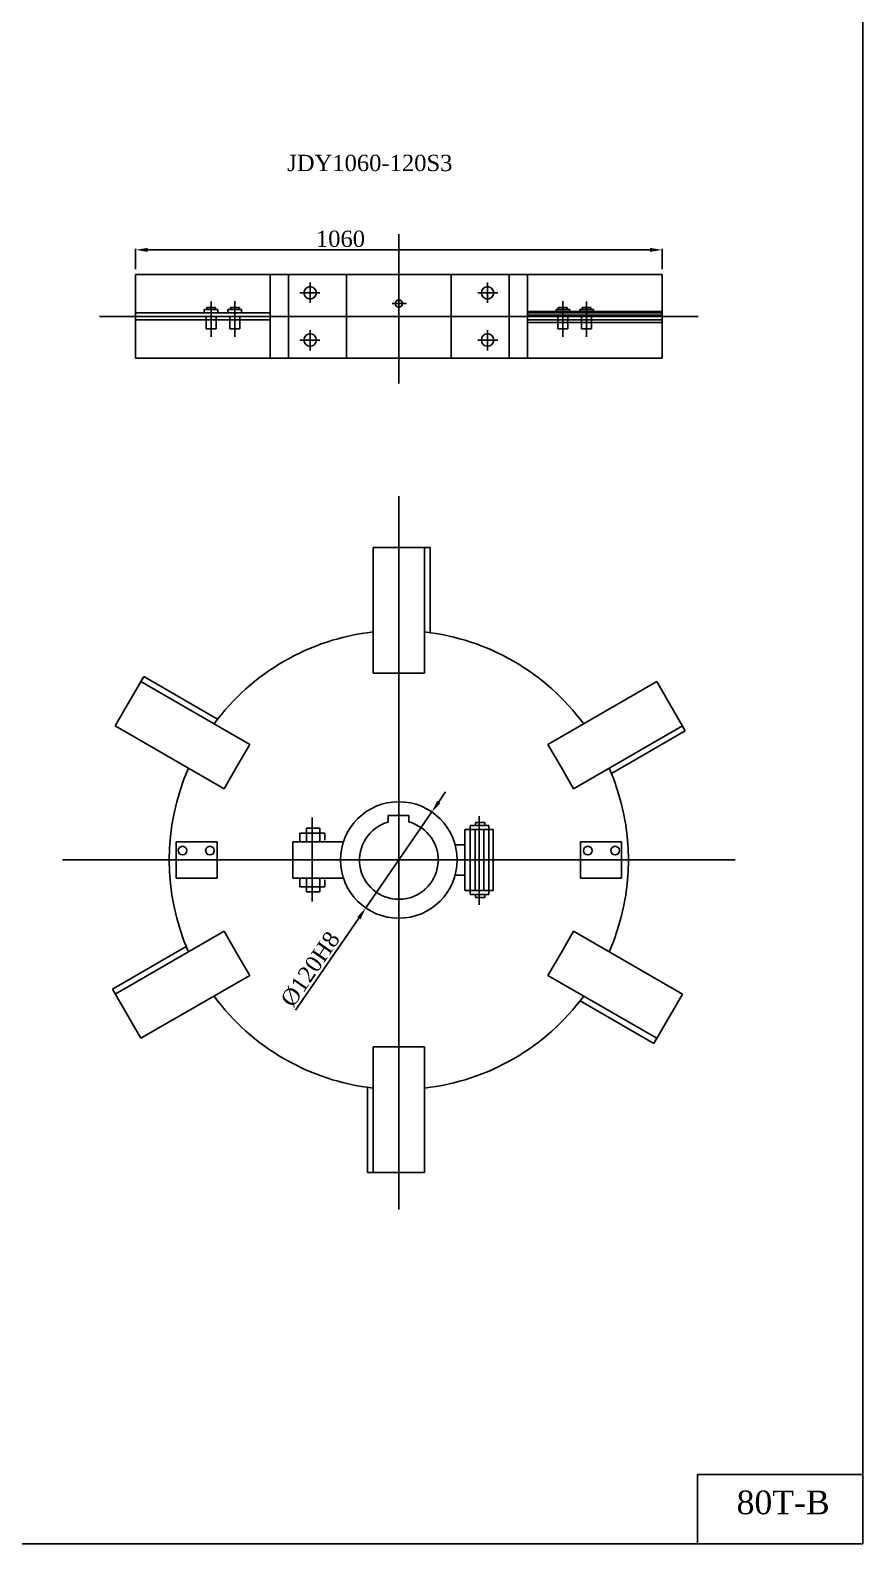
# Model space of a CAD drawing. Header units: millimetres. Extents: x 19308 to 58398, y -2448 to 16456.
# Drawn here: x 40183 to 46324, y -2448 to 8724 of the extents above; entities that cross this region are included whole.
import ezdxf

# ---------------------------------------------------------------- set-up
doc = ezdxf.new("R2010")
doc.units = ezdxf.units.MM
doc.header["$LTSCALE"] = 3
doc.styles.get("Standard").update_dxf_attribs({"font": 'TIMES.TTF', "height": 120})
doc.dimstyles.new('ISO-25', dxfattribs={"dimtxt": 120, "dimasz": 90, "dimexe": 8, "dimexo": 40, "dimgap": 20, "dimtad": 1, "dimdsep": 46, "dimtxsty": 'Standard', "dimcen": 2.5, "dimclrd": 1, "dimclre": 1, "dimclrt": 1, "dimadec": 0, "dimazin": 0, "dimtfac": 1, "dimtmove": 0, "dimatfit": 3, "dimfxl": 0, "dimarcsym": 0})

# ---------------------------------------------------------------- blocks, each defined once
blk = doc.blocks.new('*D213')
at = {"color": 1, "linetype": 'ByBlock', "lineweight": -2}
for p, q in [((40959, 6961), (40959, 7111)), ((41049, 7103), (44754, 7103)), ((44844, 6961), (44844, 7111))]:
    blk.add_line(p, q, dxfattribs=at)
at = {"color": 1, "linetype": 'ByBlock'}
for points in [[(41049, 7118), (41049, 7088), (40959, 7103)], [(44754, 7118), (44754, 7088), (44844, 7103)]]:
    blk.add_solid(points, dxfattribs=at)
at = {"layer": 'Defpoints', "color": 0, "linetype": 'ByBlock'}
for p in [(44844, 7103), (40959, 6921), (44844, 6921)]:
    blk.add_point(p, dxfattribs=at)
at = {"color": 1, "linetype": 'ByBlock', "insert": (42471, 7184), "char_height": 120, "attachment_point": 5}
blk.add_mtext('1060', dxfattribs=at)
blk = doc.blocks.new('*D214')
at = {"color": 1, "linetype": 'ByBlock', "lineweight": -2}
for p, q in [((43196, 3028), (43247, 3102)), ((43145, 2954), (42658, 2245)), ((42139, 1490), (42607, 2170))]:
    blk.add_line(p, q, dxfattribs=at)
at = {"color": 1, "linetype": 'ByBlock'}
for points in [[(43184, 3036), (43209, 3019), (43145, 2954)], [(42594, 2179), (42619, 2162), (42658, 2245)]]:
    blk.add_solid(points, dxfattribs=at)
at = {"layer": 'Defpoints', "color": 0, "linetype": 'ByBlock'}
for p in [(43145, 2954), (42658, 2245)]:
    blk.add_point(p, dxfattribs=at)
at = {"color": 1, "linetype": 'ByBlock', "insert": (42249, 1793), "char_height": 120, "attachment_point": 5, "rotation": 55.4903}
blk.add_mtext('%%c120H8', dxfattribs=at)

msp = doc.modelspace()

# ---------------------------------------------------------------- linework, layer by layer
at = {"color": 0, "linetype": 'ByBlock'}
for p, q in [((46323.54334, 16456.2062), (46323.54334, -2448.16304)), ((42901.54372, 6115.6745), (42901.54372, 7218.11292)), ((40959.14518, 6920.54344), (40959.14518, 6302.96226)), ((40959.14518, 6920.54344), (44843.94226, 6920.54344)), ((41952.85582, 6302.96226), (41952.85582, 6920.54344)), ((42086.44923, 6302.96226), (42086.44923, 6920.54344)), ((42247.23951, 6862.44521), (42247.23951, 6712.70102)), ((42516.57312, 6302.96226), (42516.57312, 6920.54344)), ((43286.51432, 6302.96226), (43286.51432, 6920.54344)), ((43555.84793, 6862.44521), (43555.84793, 6712.70102)), ((43716.63821, 6302.96226), (43716.63821, 6920.54344)), ((43850.23161, 6302.96226), (43850.23161, 6920.54344)), ((44843.94226, 6920.54344), (44843.94226, 6302.96226)), ((41515.99316, 6722.17776), (41515.99316, 6461.4552)), ((41690.95157, 6724.73796), (41690.95157, 6461.4552)), ((42172.27293, 6785.83077), (42319.36033, 6785.83077)), ((42852.67358, 6706.57984), (42958.09064, 6706.57984)), ((43630.81451, 6785.83077), (43483.72711, 6785.83077)), ((44112.13587, 6724.73796), (44112.13587, 6461.4552)), ((44287.09428, 6722.17776), (44287.09428, 6461.4552)), ((43716.63821, 6611.75285), (40692.85788, 6611.75285)), ((41952.85582, 6637.68797), (40959.14518, 6637.68797)), ((40959.14518, 6611.75285), (41952.85582, 6611.75285)), ((41567.13157, 6663.67948), (41464.85474, 6663.67948)), ((41464.85474, 6663.67948), (41464.85474, 6641.52212)), ((41480.37353, 6519.35467), (41480.37353, 6611.75285)), ((41484.92312, 6676.60314), (41484.07467, 6663.67948)), ((41550.25673, 6676.60314), (41484.92312, 6676.60314)), ((41550.25673, 6663.67948), (41550.25673, 6676.60314)), ((41553.21931, 6611.75285), (41553.21931, 6519.35467)), ((41567.13157, 6641.52212), (41567.13157, 6663.67948)), ((41742.08999, 6663.67948), (41639.81316, 6663.67948)), ((41639.81316, 6663.67948), (41639.81316, 6641.52212)), ((41655.33195, 6519.35467), (41655.33195, 6611.75285)), ((41659.88154, 6676.60314), (41659.03309, 6663.67948)), ((41725.21515, 6676.60314), (41659.88154, 6676.60314)), ((41725.21515, 6663.67948), (41725.21515, 6676.60314)), ((41728.17773, 6611.75285), (41728.17773, 6519.35467)), ((41742.08999, 6641.52212), (41742.08999, 6663.67948)), ((42086.44923, 6611.75285), (45110.22956, 6611.75285)), ((43850.23161, 6647.68797), (44843.94226, 6647.68797)), ((43850.23161, 6637.68797), (44843.94226, 6637.68797)), ((44843.94226, 6621.75285), (43850.23161, 6621.75285)), ((44843.94226, 6611.75285), (43850.23161, 6611.75285)), ((44060.99745, 6641.52212), (44060.99745, 6663.67948)), ((44060.99745, 6663.67948), (44163.27428, 6663.67948)), ((44074.90971, 6611.75285), (44074.90971, 6519.35467)), ((44077.87229, 6663.67948), (44077.87229, 6676.60314)), ((44077.87229, 6676.60314), (44143.2059, 6676.60314)), ((44143.2059, 6676.60314), (44144.05435, 6663.67948)), ((44147.75549, 6519.35467), (44147.75549, 6611.75285)), ((44163.27428, 6663.67948), (44163.27428, 6641.52212)), ((44235.95587, 6641.52212), (44235.95587, 6663.67948)), ((44235.95587, 6663.67948), (44338.2327, 6663.67948)), ((44249.86813, 6611.75285), (44249.86813, 6519.35467)), ((44252.83071, 6663.67948), (44252.83071, 6676.60314)), ((44252.83071, 6676.60314), (44318.16432, 6676.60314)), ((44318.16432, 6676.60314), (44319.01276, 6663.67948)), ((44322.71391, 6519.35467), (44322.71391, 6611.75285)), ((44338.2327, 6663.67948), (44338.2327, 6641.52212)), ((41952.85582, 6586.48205), (40959.14518, 6586.48205)), ((41553.21931, 6519.35467), (41480.37353, 6519.35467)), ((41728.17773, 6519.35467), (41655.33195, 6519.35467)), ((42247.23951, 6361.06049), (42247.23951, 6510.80467)), ((43555.84793, 6361.06049), (43555.84793, 6510.80467)), ((43850.23161, 6586.48205), (44843.94226, 6586.48205)), ((43850.23161, 6566.48205), (44843.94226, 6566.48205)), ((44074.90971, 6519.35467), (44147.75549, 6519.35467)), ((44249.86813, 6519.35467), (44322.71391, 6519.35467)), ((42172.27293, 6437.67492), (42319.36033, 6437.67492)), ((43630.81451, 6437.67492), (43483.72711, 6437.67492)), ((40959.14518, 6302.96226), (44843.94226, 6302.96226)), ((42901.54372, 5284.2501), (42901.54372, 20.09793)), ((42712.88302, 3977.80656), (42712.88302, 4905.34678)), ((42712.88302, 4905.34678), (43133.19831, 4905.34678)), ((43090.20442, 3977.80656), (43090.20442, 4905.34678)), ((43111.6381, 4905.34678), (43090.20442, 4905.34678)), ((43133.19831, 4905.34678), (43133.19831, 4277.19749)), ((40810.01625, 3588.87952), (41020.1739, 3952.88325)), ((41009.39379, 3934.21156), (40998.67695, 3915.64944)), ((41801.95035, 3451.87933), (40998.67695, 3915.64944)), ((41020.1739, 3952.88325), (41564.16714, 3638.8086)), ((42901.54372, 3977.80656), (42712.88302, 3977.80656)), ((42901.54372, 3977.80656), (43090.20442, 3977.80656)), ((44001.13709, 3451.87933), (44804.41049, 3915.64944)), ((44804.41049, 3915.64944), (45014.56813, 3551.64572)), ((41613.28964, 3125.10941), (40810.01625, 3588.87952)), ((44189.7978, 3125.10941), (44993.07119, 3588.87952)), ((45003.78803, 3570.31741), (44993.07119, 3588.87952)), ((45014.56813, 3551.64572), (44470.57489, 3237.57108)), ((41707.61999, 3288.49437), (41801.95035, 3451.87933)), ((44095.46744, 3288.49437), (44001.13709, 3451.87933)), ((41707.61999, 3288.49437), (41613.28964, 3125.10941)), ((44095.46744, 3288.49437), (44189.7978, 3125.10941)), ((42262.88776, 2913.21526), (42262.88776, 2292.04267)), ((42822.21902, 2878.50422), (42822.21902, 2928.50157)), ((42822.21902, 2928.50157), (42974.07931, 2928.50157)), ((42974.07931, 2928.50157), (42974.07931, 2880.3437)), ((43493.11509, 2921.62889), (43493.11509, 2268.51411)), ((42170.78952, 2732.8274), (42170.78952, 2798.18323)), ((42170.78952, 2798.18323), (42354.98599, 2798.18323)), ((42219.42958, 2732.8274), (42219.42958, 2835.03854)), ((42219.42958, 2835.03854), (42317.66087, 2835.03854)), ((42317.66087, 2835.03854), (42317.66087, 2732.8274)), ((42354.98599, 2798.18323), (42354.98599, 2744.50168)), ((43389.60389, 2711.85102), (43389.60389, 2824.81154)), ((43389.60389, 2824.81154), (43596.62628, 2824.81154)), ((43427.64932, 2824.81154), (43427.64932, 2854.92238)), ((43427.64932, 2854.92238), (43566.61949, 2854.92238)), ((43427.64932, 2824.81154), (43427.64932, 2373.55284)), ((43464.07839, 2824.81154), (43464.07839, 2373.55284)), ((43535.78562, 2877.12238), (43467.53251, 2877.12238)), ((43467.53251, 2877.12238), (43467.53251, 2854.92238)), ((43527.94257, 2824.81154), (43527.94257, 2373.55284)), ((43535.78562, 2854.92238), (43535.78562, 2877.12238)), ((43566.61949, 2854.92238), (43566.61949, 2824.81154)), ((43566.61949, 2824.81154), (43566.61949, 2373.55284)), ((43596.62628, 2824.81154), (43596.62628, 2373.55284)), ((41562.15776, 2732.8274), (41259.01078, 2732.8274)), ((41259.01078, 2732.8274), (41259.01078, 2465.53698)), ((41562.15776, 2732.8274), (41562.15776, 2521.76827)), ((42492.52318, 2732.8274), (42120.03376, 2732.8274)), ((42120.03376, 2732.8274), (42120.03376, 2488.97804)), ((42120.03376, 2465.53698), (42120.03376, 2709.38634)), ((43316.83226, 2711.85102), (43389.60389, 2711.85102)), ((43389.60389, 2711.85102), (43389.60389, 2373.55284)), ((44240.92968, 2732.8274), (44544.07666, 2732.8274)), ((44240.92968, 2732.8274), (44240.92968, 2521.76827)), ((44544.07666, 2732.8274), (44544.07666, 2465.53698)), ((40420.11394, 2599.18219), (45382.9735, 2599.18219)), ((41562.15776, 2465.53698), (41562.15776, 2676.59611)), ((44240.92968, 2465.53698), (44240.92968, 2676.59611)), ((41562.15776, 2465.53698), (41259.01078, 2465.53698)), ((42492.52318, 2465.53698), (42120.03376, 2465.53698)), ((42170.78952, 2465.53698), (42170.78952, 2400.18114)), ((42219.42958, 2465.53698), (42219.42958, 2363.32584)), ((42317.66087, 2363.32584), (42317.66087, 2465.53698)), ((43389.60389, 2486.45804), (43316.81725, 2486.45804)), ((44240.92968, 2465.53698), (44544.07666, 2465.53698)), ((42170.78952, 2400.18114), (42354.98599, 2400.18114)), ((42219.42958, 2363.32584), (42317.66087, 2363.32584)), ((42354.98599, 2400.18114), (42354.98599, 2453.8627)), ((43389.60389, 2373.55284), (43596.62628, 2373.55284)), ((43427.64932, 2373.55284), (43427.64932, 2343.44199)), ((43566.61949, 2343.44199), (43566.61949, 2373.55284)), ((43427.64932, 2343.44199), (43566.61949, 2343.44199)), ((43467.53251, 2321.242), (43467.53251, 2343.44199)), ((43535.78562, 2321.242), (43467.53251, 2321.242)), ((43535.78562, 2343.44199), (43535.78562, 2321.242)), ((41613.28964, 2073.25497), (40810.01625, 1609.48486)), ((41707.61999, 1909.87), (41613.28964, 2073.25497)), ((44095.46744, 1909.87), (44189.7978, 2073.25497)), ((44189.7978, 2073.25497), (44993.07119, 1609.48486)), ((40788.5193, 1646.71866), (41332.51254, 1960.7933)), ((41707.61999, 1909.87), (41801.95035, 1746.48504)), ((44095.46744, 1909.87), (44001.13709, 1746.48504)), ((41801.95035, 1746.48504), (40998.67695, 1282.71493)), ((44001.13709, 1746.48504), (44804.41049, 1282.71493)), ((40998.67695, 1282.71493), (40788.5193, 1646.71866)), ((40799.29941, 1628.04697), (40810.01625, 1609.48486)), ((44993.07119, 1609.48486), (44782.91354, 1245.48113)), ((44782.91354, 1245.48113), (44238.9203, 1559.55578)), ((44793.69365, 1264.15282), (44804.41049, 1282.71493)), ((42901.54372, 1220.55782), (42712.88302, 1220.55782)), ((42712.88302, 1220.55782), (42712.88302, 293.0176)), ((42901.54372, 1220.55782), (43090.20442, 1220.55782)), ((43090.20442, 1220.55782), (43090.20442, 293.0176)), ((42669.88913, 293.0176), (42669.88913, 921.16689)), ((43090.20442, 293.0176), (42669.88913, 293.0176)), ((42691.44933, 293.0176), (42712.88302, 293.0176)), ((45105.40621, -2448.16304), (45105.40621, -1936.58193)), ((45105.40621, -1936.58193), (46323.54334, -1936.58193)), ((46323.54334, -2448.16304), (19308.48912, -2448.16304))]:
    msp.add_line(p, q, dxfattribs=at)
for centre, radius in [((42247.23951, 6785.83077), 45.68001), ((43555.84793, 6785.83077), 45.68001), ((42901.54372, 6706.57984), 26.8921), ((42247.23951, 6437.67492), 45.68001), ((43555.84793, 6437.67492), 45.68001), ((42901.54372, 2599.18219), 430.30087), ((41305.09346, 2668.19977), 31.85471), ((41508.32798, 2668.19977), 31.85471), ((44294.75946, 2668.19977), 31.85471), ((44497.99398, 2668.19977), 31.85471)]:
    msp.add_circle(centre, radius, dxfattribs=at)
for radius, start, end in [(1693.9301, 96.394558383, 143.605441617), (1693.9301, 36.394558383, 83.605441617), (1693.9301, 156.394558383, 203.605441617), (1693.9301, 336.394558383, 23.605441617), (290.36736, 105.854023406, 75.533951765), (1693.9301, 216.394558383, 263.605441617), (1693.9301, 276.394558383, 323.605441617)]:
    msp.add_arc((42901.54372, 2599.18219), radius, start, end, dxfattribs=at)

# ---------------------------------------------------------------- texts
msp.add_text('JDY1060-120S3', height=120, dxfattribs=at).set_placement((42078.41866, 7684.87734))
at = {"color": 0, "linetype": 'ByBlock', "insert": (45393.20685, -2056.05212), "char_height": 174.24, "width": 1009.7559018, "attachment_point": 1}
msp.add_mtext('80T-B', dxfattribs=at)

# ---------------------------------------------------------------- dimensions: what is measured, and where the dimension line sits
at = {"color": 0, "linetype": 'ByBlock'}
dim = msp.add_linear_dim(base=(44843.94226, 7103.17381), p1=(40959.14518, 6920.54344), p2=(44843.94226, 6920.54344), text='1060', dimstyle='ISO-25', dxfattribs=at)
dim.commit()
dim.dimension.update_dxf_attribs({"geometry": '*D213', "text_midpoint": (42470.84633, 7103.17381), "dimtype": 160})
dim = msp.add_diameter_dim_2p(p1=(43145.32896, 2953.76306), p2=(42657.75848, 2244.60131), text='%%c120H8', dimstyle='ISO-25', dxfattribs=at)
dim.commit()
dim.dimension.update_dxf_attribs({"geometry": '*D214', "text_midpoint": (42315.87384, 1747.33677), "dimtype": 163})

doc.saveas('drawing.dxf')
